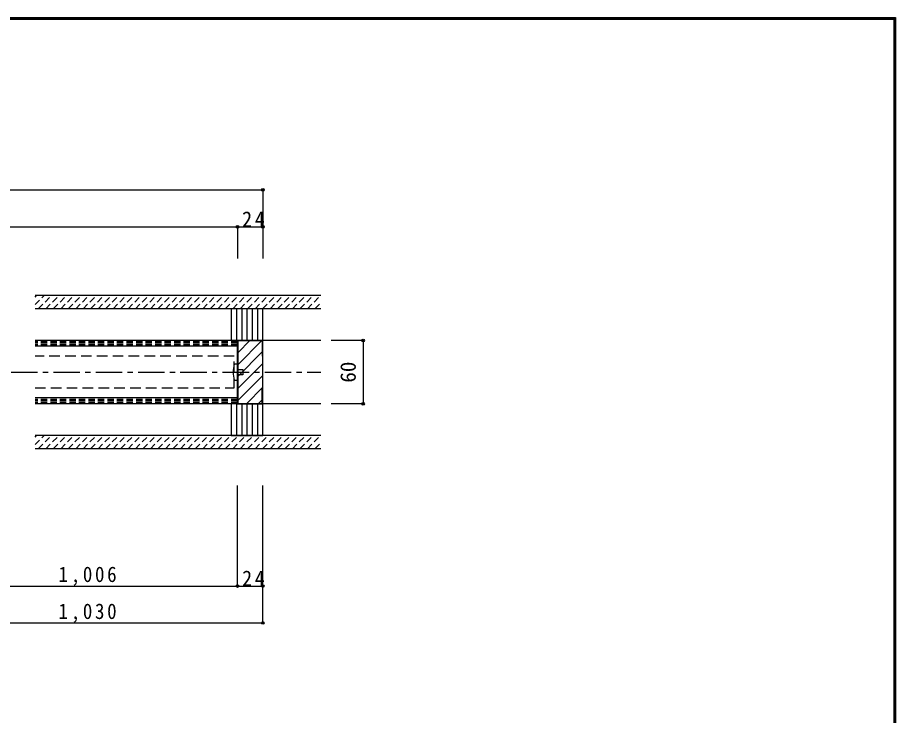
# Model space of a CAD drawing. Units: millimetres at full size, sheet at 1:5; details may follow other scales. Extents: x -973 to 977, y -718 to 696.
# Drawn here: x 146 to 977, y 35 to 696 of the extents above; entities that cross this region are included whole.
import ezdxf
from ezdxf.enums import TextEntityAlignment as Align

# ---------------------------------------------------------------- set-up
doc = ezdxf.new("R2010")
doc.units = ezdxf.units.MM
doc.header["$LTSCALE"] = 5
doc.header["$PDMODE"] = 32
doc.header["$PDSIZE"] = 2.5
for name, pattern in [('CHAIN1', [8, 5, -1, 1, -1]), ('DASHED1', [1.8, 1.2, -0.6]), ('DASHED2', [3, 2, -1])]:
    doc.linetypes.add(name, pattern=pattern)
for name, color, linetype in [('0-1_通り芯', 4, 'CHAIN1'), ('0-2_柱', 7, 'Continuous'), ('0-3_仕上げ', 2, 'Continuous'), ('0-4_枠', 3, 'Continuous'), ('0-6_扉', 2, 'Continuous'), ('0-7_金物', 7, 'Continuous'), ('0-B_寸法', 7, 'Continuous'), ('0-C_ハッチ', 4, 'DASHED1'), ('F-1_枠', 6, 'Continuous')]:
    doc.layers.add(name, color=color, linetype=linetype)
doc.styles.add('ＭＳ ゴシック', font='')
doc.styles.get('ＭＳ ゴシック').set_extended_font_data('MS Gothic')

msp = doc.modelspace()

# ---------------------------------------------------------------- linework, layer by layer
at = {"layer": '0-1_通り芯'}
msp.add_line((-499.866, 360.167), (433.172, 360.167), dxfattribs=at)
at = {"layer": '0-2_柱'}
for p, q in [((353.204, 420.167), (353.204, 390.167)), ((358.204, 420.167), (358.204, 390.167)), ((363.204, 420.167), (363.204, 390.167)), ((368.204, 420.167), (368.204, 390.167)), ((373.204, 420.167), (373.204, 390.167)), ((353.204, 330.167), (353.204, 300.167)), ((358.204, 330.167), (358.204, 300.167)), ((363.204, 330.167), (363.204, 300.167)), ((368.204, 330.167), (368.204, 300.167)), ((373.204, 330.167), (373.204, 300.167))]:
    msp.add_line(p, q, dxfattribs=at)
at = {"layer": '0-2_柱', "color": 3}
for points in [[(348.204, 390.167), (378.204, 390.167), (378.204, 420.167), (348.204, 420.167)], [(348.204, 300.167), (378.204, 300.167), (378.204, 330.167), (348.204, 330.167)]]:
    msp.add_lwpolyline(points, close=True, dxfattribs=at)
at = {"layer": '0-3_仕上げ'}
for p, q in [((433.172, 432.667), (162.663, 432.667)), ((433.172, 420.167), (162.663, 420.167)), ((433.172, 390.167), (162.663, 390.167)), ((354.204, 384.667), (162.663, 384.667)), ((354.204, 335.667), (162.663, 335.667)), ((433.172, 330.167), (162.663, 330.167)), ((433.172, 300.167), (162.663, 300.167)), ((433.172, 287.667), (162.663, 287.667))]:
    msp.add_line(p, q, dxfattribs=at)
at = {"layer": '0-4_枠'}
for p, q in [((354.204, 330.167), (354.204, 390.167)), ((354.703, 330.167), (354.703, 390.167)), ((377.704, 390.167), (377.704, 375.167)), ((378.204, 375.167), (377.704, 375.167)), ((377.704, 344.167), (378.204, 344.167)), ((377.704, 330.167), (377.704, 344.167)), ((354.204, 330.167), (378.204, 330.167))]:
    msp.add_line(p, q, dxfattribs=at)
msp.add_lwpolyline([(378.204, 330.167), (378.204, 390.167), (354.204, 390.167)], dxfattribs=at)
at = {"layer": '0-6_扉', "linetype": 'DASHED2'}
for p, q in [((351.204, 375.167), (162.663, 375.167)), ((351.204, 345.167), (351.204, 375.167)), ((162.663, 345.167), (351.204, 345.167))]:
    msp.add_line(p, q, dxfattribs=at)
at = {"layer": '0-7_金物'}
for p, q in [((354.204, 367.667), (351.204, 367.667)), ((354.204, 352.667), (354.204, 367.667)), ((354.204, 362.667), (359.204, 362.667)), ((359.204, 357.667), (354.204, 357.667)), ((359.204, 362.667), (359.204, 357.667)), ((351.204, 352.667), (354.204, 352.667))]:
    msp.add_line(p, q, dxfattribs=at)
msp.add_arc((378.829, 360.167), 28.625, 164.81071, 195.18929, dxfattribs=at)
at = {"layer": '0-B_寸法', "color": 4}
for p, q in [((-439.866, 532.667), (378.204, 532.667)), ((378.204, 532.667), (378.204, 467.667)), ((-409.866, 497.667), (354.204, 497.667)), ((354.204, 497.667), (354.204, 467.667)), ((354.204, 497.667), (378.204, 497.667)), ((473.005, 390.167), (442.941, 390.167)), ((473.005, 390.167), (473.005, 330.167)), ((473.005, 330.167), (442.941, 330.167)), ((354.204, 157.667), (354.204, 252.667)), ((378.204, 122.667), (378.204, 252.667)), ((46.669, 157.667), (354.204, 157.667)), ((354.204, 157.667), (378.204, 157.667)), ((46.669, 122.667), (378.204, 122.667))]:
    msp.add_line(p, q, dxfattribs=at)
at = {"layer": '0-B_寸法'}
for p in [(378.204, 532.667), (354.204, 497.667), (378.204, 497.667), (473.005, 390.167), (473.005, 330.167), (354.204, 157.667), (378.204, 157.667), (378.204, 122.667)]:
    msp.add_point(p, dxfattribs=at)
at = {"layer": '0-C_ハッチ'}
for p, q in [((162.663, 431.163), (164.166, 432.667)), ((162.663, 424.092), (171.237, 432.667)), ((165.808, 420.167), (178.308, 432.667)), ((172.879, 420.167), (185.379, 432.667)), ((179.95, 420.167), (192.45, 432.667)), ((187.022, 420.167), (199.522, 432.667)), ((194.093, 420.167), (206.593, 432.667)), ((201.164, 420.167), (213.664, 432.667)), ((208.235, 420.167), (220.735, 432.667)), ((215.306, 420.167), (227.806, 432.667)), ((222.377, 420.167), (234.877, 432.667)), ((229.448, 420.167), (241.948, 432.667)), ((236.519, 420.167), (249.019, 432.667)), ((243.59, 420.167), (256.09, 432.667)), ((250.661, 420.167), (263.161, 432.667)), ((257.732, 420.167), (270.232, 432.667)), ((264.803, 420.167), (277.303, 432.667)), ((271.874, 420.167), (284.374, 432.667)), ((278.945, 420.167), (291.445, 432.667)), ((286.017, 420.167), (298.517, 432.667)), ((293.088, 420.167), (305.588, 432.667)), ((300.159, 420.167), (312.659, 432.667)), ((307.23, 420.167), (319.73, 432.667)), ((314.301, 420.167), (326.801, 432.667)), ((321.372, 420.167), (333.872, 432.667)), ((328.443, 420.167), (340.943, 432.667)), ((335.514, 420.167), (348.014, 432.667)), ((342.585, 420.167), (355.085, 432.667)), ((349.656, 420.167), (362.156, 432.667)), ((356.727, 420.167), (369.227, 432.667)), ((363.798, 420.167), (376.298, 432.667)), ((370.869, 420.167), (383.369, 432.667)), ((377.94, 420.167), (390.44, 432.667)), ((385.011, 420.167), (397.511, 432.667)), ((392.083, 420.167), (404.583, 432.667)), ((399.154, 420.167), (411.654, 432.667)), ((406.225, 420.167), (418.725, 432.667)), ((413.296, 420.167), (425.796, 432.667)), ((420.367, 420.167), (432.867, 432.667)), ((427.438, 420.167), (433.172, 425.901)), ((354.204, 388.792), (162.663, 388.792)), ((354.204, 387.417), (162.663, 387.417)), ((354.204, 386.042), (162.663, 386.042)), ((354.204, 334.292), (162.663, 334.292)), ((354.204, 332.917), (162.663, 332.917)), ((354.204, 331.542), (162.663, 331.542)), ((162.663, 291.592), (171.237, 300.167)), ((162.663, 298.663), (164.166, 300.167)), ((165.808, 287.667), (178.308, 300.167)), ((172.879, 287.667), (185.379, 300.167)), ((179.95, 287.667), (192.45, 300.167)), ((187.022, 287.667), (199.522, 300.167)), ((194.093, 287.667), (206.593, 300.167)), ((201.164, 287.667), (213.664, 300.167)), ((208.235, 287.667), (220.735, 300.167)), ((215.306, 287.667), (227.806, 300.167)), ((222.377, 287.667), (234.877, 300.167)), ((229.448, 287.667), (241.948, 300.167)), ((236.519, 287.667), (249.019, 300.167)), ((243.59, 287.667), (256.09, 300.167)), ((250.661, 287.667), (263.161, 300.167)), ((257.732, 287.667), (270.232, 300.167)), ((264.803, 287.667), (277.303, 300.167)), ((271.874, 287.667), (284.374, 300.167)), ((278.945, 287.667), (291.445, 300.167)), ((286.017, 287.667), (298.517, 300.167)), ((293.088, 287.667), (305.588, 300.167)), ((300.159, 287.667), (312.659, 300.167)), ((307.23, 287.667), (319.73, 300.167)), ((314.301, 287.667), (326.801, 300.167)), ((321.372, 287.667), (333.872, 300.167)), ((328.443, 287.667), (340.943, 300.167)), ((335.514, 287.667), (348.014, 300.167)), ((342.585, 287.667), (355.085, 300.167)), ((349.656, 287.667), (362.156, 300.167)), ((356.727, 287.667), (369.227, 300.167)), ((363.798, 287.667), (376.298, 300.167)), ((370.869, 287.667), (383.369, 300.167)), ((377.94, 287.667), (390.44, 300.167)), ((385.011, 287.667), (397.511, 300.167)), ((392.083, 287.667), (404.583, 300.167)), ((399.154, 287.667), (411.654, 300.167)), ((406.225, 287.667), (418.725, 300.167)), ((413.296, 287.667), (425.796, 300.167)), ((420.367, 287.667), (433.172, 300.472)), ((427.438, 287.667), (433.172, 293.401))]:
    msp.add_line(p, q, dxfattribs=at)
at = {"layer": '0-C_ハッチ', "linetype": 'Continuous'}
for p, q in [((354.703, 378.841), (366.03, 390.167)), ((354.703, 367.527), (377.343, 390.167)), ((354.703, 390.154), (354.716, 390.167)), ((354.703, 356.213), (377.704, 379.213)), ((354.703, 344.899), (378.204, 368.399)), ((354.703, 333.586), (378.204, 357.086)), ((362.598, 330.167), (378.204, 345.772)), ((373.912, 330.167), (377.704, 333.958))]:
    msp.add_line(p, q, dxfattribs=at)
at = {"layer": 'F-1_枠'}
for p, q in [((-973.347, 695.833), (976.653, 695.833)), ((-973.347, 695), (976.653, 695)), ((-973.347, 694.167), (976.653, 694.167)), ((974.986, 695.833), (974.986, -700.833)), ((975.82, 695.833), (975.82, -700.833)), ((976.653, 695.833), (976.653, -700.833))]:
    msp.add_line(p, q, dxfattribs=at)

# ---------------------------------------------------------------- texts
at = {"layer": '0-B_寸法', "style": 'ＭＳ ゴシック'}
msp.add_text('60', height=14.66, rotation=90, dxfattribs=at).set_placement((470.505, 350.167), align=Align.BOTTOM_LEFT)
at = {"layer": '0-B_寸法', "char_height": 14.66, "attachment_point": 7, "style": 'ＭＳ ゴシック'}
for s, insert in [('\\T1.27;\\W0.95;24', (358.579, 497.667)), ('\\T1.28;\\W0.9;1,006', (184.936, 157.667)), ('\\T1.27;\\W0.95;24', (358.579, 157.667)), ('\\T1.28;\\W0.9;1,030', (184.936, 122.667))]:
    msp.add_mtext(s, dxfattribs=dict(at, insert=insert))

doc.saveas('drawing.dxf')
